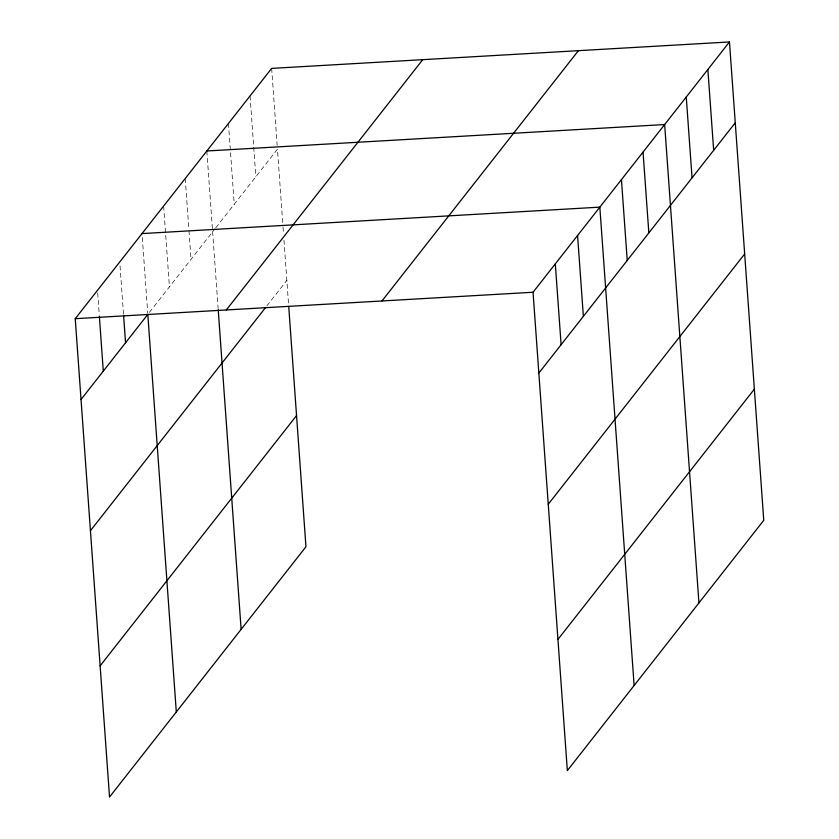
<?xml version="1.0" encoding="UTF-8"?>
<svg xmlns="http://www.w3.org/2000/svg" width="839" height="839" viewBox="0 0 839 839"><rect width="100%" height="100%" fill="white"/><g stroke="black" fill="none" stroke-linecap="round" stroke-linejoin="round"><path stroke-width="0.63" stroke-dasharray="4.2 3.15" d="M149.415 312.37L215.036 228.753M215.833 227.736L277.447 149.216L282.942 225.859M266.844 305.899L286.854 280.404M271.658 68.389L277.174 145.315M283.037 227.159L283.498 233.651M283.97 240.143L288.626 305.102M250.053 95.929L255.843 176.756M228.449 123.459L234.238 204.286M206.834 150.989L218.13 308.448M185.23 178.518L188.88 229.362M188.974 230.673L191.03 259.345M163.626 206.048L169.426 286.886M142.305 237.5L147.716 313.104M120.04 265.858L123.501 314.101M97.691 292.926L99.275 315.086"/><path stroke-width="1.26" d="M288.721 306.403L305.952 546.755L109.531 797.05L75.237 318.684L271.658 68.389L729.469 41.95L763.763 520.316L567.342 770.611L533.048 292.245L729.469 41.95M81.037 399.511L147.811 314.415L176.305 711.954M226.32 309.958L422.741 59.663M90.434 530.699L265.25 307.944M381.976 300.97L578.396 50.676M100.124 665.862L296.545 415.567M538.848 373.072L735.268 122.777M548.255 504.26L744.665 253.965M557.935 639.423L754.355 389.128M206.834 150.989L664.656 124.55L698.939 602.916M142.022 233.588L599.833 207.139L634.127 685.505M75.237 318.684L533.048 292.245M707.864 69.48L713.664 150.307M686.26 97.009L692.049 177.837M643.052 152.079L648.841 232.906M621.437 179.609L627.236 260.436M577.578 235.507L583.367 316.334M555.313 263.876L561.113 344.703M218.224 309.748L241.129 629.355M123.595 315.401L125.556 342.773M99.369 316.387L103.291 371.142"/></g></svg>
